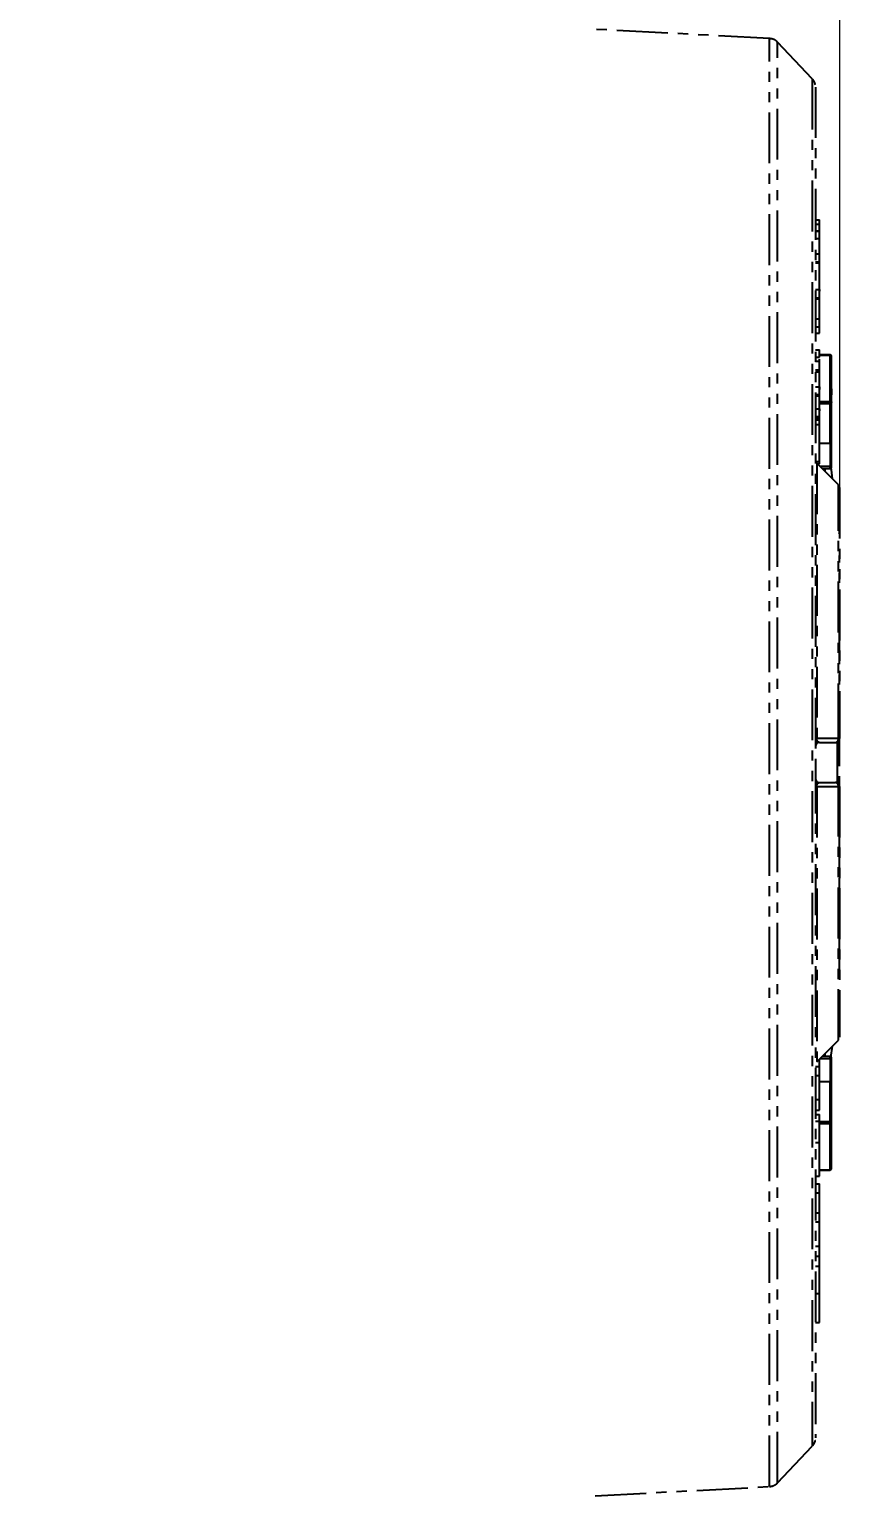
# Model space of a CAD drawing. Header units: millimetres. Extents: x 2085 to 4229, y 754 to 2271.
# Drawn here: x 3490.6 to 3591.6, y 1020.2 to 1203.2 of the extents above; entities that cross this region are included whole.
import ezdxf

# ---------------------------------------------------------------- set-up
doc = ezdxf.new("R2010")
doc.units = ezdxf.units.MM
doc.linetypes.add('PHANTOM', pattern=[12.7, 6.35, -1.27, 1.27, -1.27, 1.27, -1.27])
doc.layers.add('AM_5', color=3, linetype='Continuous', lineweight=25)
doc.styles.add('SLDTEXTSTYLE1', font='txt.shx', dxfattribs={"width": 0.7, "bigfont": 'gbcbig.shx'})
doc.dimstyles.new('SLDDIMSTYLE12$0', dxfattribs={"dimtxt": 12, "dimasz": 10, "dimexe": 0, "dimexo": 0.0625, "dimgap": 0.875, "dimtad": 1, "dimdec": 1, "dimlfac": 1.8, "dimrnd": 1e-09, "dimzin": 12, "dimdsep": 46, "dimtxsty": 'SLDTEXTSTYLE1', "dimcen": 0.09, "dimdle": 8.16, "dimclrd": 3, "dimclre": 3, "dimadec": 0, "dimazin": 3, "dimtfac": 1, "dimtdec": 1, "dimtofl": 0, "dimtmove": 0, "dimatfit": 3, "dimfxl": 0, "dimfrac": 2, "dimtolj": 1, "dimlwd": 5, "dimlwe": 5, "dimarcsym": 0})

# ---------------------------------------------------------------- blocks, each defined once
blk = doc.blocks.new('*D54')
at = {"layer": 'AM_5', "color": 3, "lineweight": 5, "transparency": 16777216}
blk.add_line((3419.64, 1223.19), (3419.64, 1267.41), dxfattribs=at)
at = {"layer": 'AM_5', "color": 3, "linetype": 'Continuous', "lineweight": 5, "transparency": 16777216}
for p, q in [((3429.64, 1267.41), (3581.64, 1267.41)), ((3591.64, 1146.04), (3591.64, 1267.41))]:
    blk.add_line(p, q, dxfattribs=at)
at = {"layer": 'AM_5', "color": 3, "transparency": 16777216}
for points in [[(3429.64, 1269.08), (3429.64, 1265.75), (3419.64, 1267.41)], [(3581.64, 1269.08), (3581.64, 1265.75), (3591.64, 1267.41)]]:
    blk.add_solid(points, dxfattribs=at)
at = {"layer": 'Defpoints', "color": 0, "transparency": 16777216}
for p in [(3591.64, 1267.41), (3419.64, 1223.13), (3591.64, 1145.98)]:
    blk.add_point(p, dxfattribs=at)
at = {"layer": 'AM_5', "color": 0, "transparency": 16777216, "insert": (3492.38, 1274.29), "char_height": 12, "attachment_point": 5, "style": 'SLDTEXTSTYLE1'}
blk.add_mtext('\\A1;195', dxfattribs=at)

msp = doc.modelspace()

# ---------------------------------------------------------------- linework, layer by layer
at = {"color": 7, "linetype": 'PHANTOM', "lineweight": 25}
for p, q in [((3582.89, 1202.025), (3561.162, 1203.164)), ((3588.224, 1197.004), (3583.9, 1201.56)), ((3588.636, 1179.375), (3589.136, 1179.375)), ((3588.636, 1178.864), (3589.136, 1178.864)), ((3589.136, 1178.864), (3589.136, 1179.375)), ((3589.136, 1178.035), (3589.136, 1178.864)), ((3588.636, 1178.035), (3589.136, 1178.035)), ((3588.636, 1177.971), (3589.136, 1177.971)), ((3588.636, 1177.077), (3589.136, 1177.077)), ((3589.136, 1177.077), (3589.136, 1177.971)), ((3588.636, 1175.162), (3589.136, 1175.162)), ((3589.136, 1174.141), (3589.136, 1175.162)), ((3588.636, 1174.141), (3589.136, 1174.141)), ((3588.636, 1174.014), (3589.136, 1174.014)), ((3589.136, 1174.269), (3589.136, 1174.264)), ((3589.136, 1174.014), (3589.136, 1174.141)), ((3589.136, 1170.695), (3589.136, 1174.014)), ((3588.636, 1170.695), (3589.136, 1170.695)), ((3588.636, 1169.673), (3589.136, 1169.673)), ((3588.636, 1169.546), (3589.136, 1169.546)), ((3589.136, 1169.673), (3589.136, 1170.695)), ((3589.136, 1169.546), (3589.136, 1169.673)), ((3589.136, 1167.057), (3589.136, 1169.546)), ((3588.636, 1167.057), (3589.136, 1167.057)), ((3588.636, 1166.035), (3589.136, 1166.035)), ((3589.136, 1166.035), (3589.136, 1167.057)), ((3589.136, 1165.27), (3589.136, 1166.035)), ((3588.636, 1165.27), (3589.136, 1165.27)), ((3588.636, 1163.163), (3589.136, 1163.163)), ((3588.636, 1162.27), (3589.136, 1162.27)), ((3589.136, 1162.27), (3589.136, 1163.163)), ((3590.435, 1162.534), (3589.136, 1162.534)), ((3589.136, 1162.5), (3590.435, 1162.5)), ((3588.636, 1161.759), (3589.136, 1161.759)), ((3588.636, 1160.674), (3589.136, 1160.674)), ((3588.636, 1160.483), (3589.136, 1160.483)), ((3588.636, 1160.419), (3589.136, 1160.419)), ((3589.136, 1160.674), (3589.136, 1161.759)), ((3589.136, 1160.483), (3589.136, 1160.674)), ((3589.136, 1158.568), (3589.136, 1160.419)), ((3588.636, 1158.568), (3589.136, 1158.568)), ((3589.136, 1157.611), (3589.136, 1158.568)), ((3590.635, 1158.31), (3590.635, 1157.545)), ((3588.636, 1157.611), (3589.136, 1157.611)), ((3588.636, 1157.419), (3589.136, 1157.419)), ((3589.136, 1157.419), (3589.136, 1157.611)), ((3589.136, 1155.823), (3589.136, 1157.419)), ((3589.136, 1156.719), (3590.435, 1156.719)), ((3589.136, 1156.465), (3590.435, 1156.465)), ((3590.435, 1151.533), (3590.435, 1156.465)), ((3590.635, 1151.674), (3590.635, 1156.607)), ((3588.636, 1155.823), (3589.136, 1155.823)), ((3588.636, 1154.866), (3589.136, 1154.866)), ((3589.136, 1154.675), (3588.636, 1154.675)), ((3588.636, 1154.547), (3589.136, 1154.547)), ((3589.136, 1154.866), (3589.136, 1155.823)), ((3589.136, 1154.675), (3589.136, 1154.866)), ((3589.136, 1154.547), (3589.136, 1154.675)), ((3589.136, 1154.483), (3589.136, 1154.547)), ((3589.136, 1154.419), (3589.136, 1154.483)), ((3588.636, 1154.419), (3589.136, 1154.419)), ((3588.636, 1153.845), (3589.136, 1153.845)), ((3589.136, 1153.845), (3589.136, 1154.419)), ((3589.136, 1151.533), (3590.435, 1151.533)), ((3588.636, 1149.249), (3589.136, 1149.249)), ((3591.489, 1146.331), (3588.782, 1149.038)), ((3589.136, 1148.93), (3589.136, 1149.249)), ((3588.89, 1148.93), (3589.136, 1148.93)), ((3590.435, 1148.608), (3589.212, 1148.608)), ((3589.465, 1148.355), (3590.435, 1148.355)), ((3589.469, 1148.351), (3590.435, 1148.351)), ((3589.832, 1147.988), (3589.832, 1148.351)), ((3589.835, 1147.985), (3589.835, 1148.351)), ((3590.435, 1148.351), (3590.435, 1148.355)), ((3591.596, 1140.317), (3591.572, 1140.244)), ((3591.59, 1140.284), (3591.608, 1140.347)), ((3591.612, 1140.36), (3591.619, 1140.383)), ((3588.782, 1114.713), (3591.489, 1114.715)), ((3591.489, 1114.715), (3591.489, 1115.198)), ((3589.136, 1114.185), (3591.136, 1114.185)), ((3589.014, 1109.155), (3589.136, 1109.185)), ((3589.136, 1109.185), (3591.136, 1109.185)), ((3591.489, 1108.654), (3588.782, 1108.656)), ((3591.489, 1107.723), (3591.489, 1108.654)), ((3591.619, 1085.836), (3591.629, 1085.838)), ((3591.572, 1083.125), (3591.596, 1083.052)), ((3591.608, 1083.022), (3591.59, 1083.085)), ((3591.636, 1082.84), (3591.611, 1083.014)), ((3591.619, 1082.986), (3591.612, 1083.009)), ((3588.782, 1074.331), (3591.489, 1077.038)), ((3590.52, 1074.877), (3590.738, 1076.287)), ((3589.136, 1073.76), (3589.136, 1074.684)), ((3589.211, 1074.76), (3590.435, 1074.76)), ((3590.435, 1075.013), (3589.464, 1075.013)), ((3590.435, 1075.017), (3589.468, 1075.017)), ((3589.832, 1075.017), (3589.832, 1075.381)), ((3589.835, 1075.017), (3589.835, 1075.384)), ((3590.435, 1075.013), (3590.435, 1075.017)), ((3588.636, 1073.76), (3589.136, 1073.76)), ((3588.636, 1072.615), (3589.136, 1072.615)), ((3589.136, 1072.615), (3589.136, 1073.76)), ((3589.136, 1069.597), (3589.136, 1072.615)), ((3590.435, 1071.835), (3589.136, 1071.835)), ((3590.435, 1066.903), (3590.435, 1071.835)), ((3590.635, 1066.761), (3590.635, 1071.694)), ((3589.136, 1069.597), (3588.636, 1069.597)), ((3588.636, 1068.308), (3589.136, 1068.308)), ((3588.636, 1067.783), (3589.136, 1067.783)), ((3588.636, 1066.936), (3589.136, 1066.936)), ((3589.136, 1066.936), (3589.136, 1067.783)), ((3589.136, 1064.261), (3589.136, 1066.936)), ((3589.136, 1066.903), (3590.435, 1066.903)), ((3590.635, 1063.623), (3590.635, 1066.761)), ((3589.136, 1066.649), (3590.435, 1066.649)), ((3588.636, 1064.261), (3589.136, 1064.261)), ((3590.635, 1061.034), (3590.635, 1063.623)), ((3588.636, 1060.076), (3589.136, 1060.076)), ((3589.136, 1060.868), (3590.435, 1060.868)), ((3589.136, 1060.834), (3590.435, 1060.834)), ((3588.636, 1059.116), (3589.136, 1059.116)), ((3588.636, 1057.973), (3589.136, 1057.973)), ((3589.136, 1055.512), (3589.136, 1057.973)), ((3588.636, 1055.512), (3589.136, 1055.512)), ((3588.636, 1054.367), (3589.136, 1054.367)), ((3589.136, 1054.367), (3589.136, 1055.512)), ((3589.136, 1051.349), (3589.136, 1054.367)), ((3588.636, 1051.349), (3589.136, 1051.349)), ((3588.636, 1050.07), (3589.136, 1050.07)), ((3588.636, 1048.826), (3589.136, 1048.826)), ((3588.636, 1045.417), (3589.136, 1045.417)), ((3589.136, 1041.805), (3589.136, 1045.417)), ((3588.636, 1041.805), (3589.136, 1041.805)), ((3583.9, 1021.809), (3588.224, 1026.365)), ((3561.162, 1020.205), (3582.89, 1021.344))]:
    msp.add_line(p, q, dxfattribs=at)
at = {"color": 7, "linetype": 'PHANTOM', "lineweight": 25, "flags": 128}
for points in [[(3582.89, 1021.344), (3582.89, 1021.352), (3582.89, 1021.604), (3582.89, 1022.206), (3582.89, 1023.155), (3582.89, 1024.447), (3582.89, 1026.077), (3582.89, 1028.039), (3582.89, 1030.326), (3582.89, 1032.928), (3582.89, 1035.835), (3582.89, 1039.037), (3582.89, 1042.52), (3582.89, 1046.272), (3582.891, 1050.277), (3582.891, 1054.52), (3582.891, 1058.985), (3582.891, 1063.655), (3582.891, 1068.51), (3582.891, 1073.534), (3582.891, 1078.705), (3582.891, 1084.004), (3582.891, 1089.41), (3582.891, 1094.902), (3582.891, 1100.46), (3582.891, 1106.061), (3582.891, 1111.685), (3582.891, 1117.308), (3582.891, 1122.909), (3582.891, 1128.467), (3582.891, 1133.959), (3582.891, 1139.365), (3582.891, 1144.664), (3582.891, 1149.835), (3582.891, 1154.859), (3582.891, 1159.714), (3582.891, 1164.384), (3582.891, 1168.849), (3582.891, 1173.092), (3582.89, 1177.097), (3582.89, 1180.849), (3582.89, 1184.332), (3582.89, 1187.534), (3582.89, 1190.441), (3582.89, 1193.043), (3582.89, 1195.33), (3582.89, 1197.292), (3582.89, 1198.922), (3582.89, 1200.214), (3582.89, 1201.163), (3582.89, 1201.765), (3582.89, 1202.017), (3582.89, 1202.025)], [(3583.9, 1021.809), (3583.9, 1021.821), (3583.9, 1022.093), (3583.9, 1022.726), (3583.9, 1023.718), (3583.9, 1025.063), (3583.9, 1026.757), (3583.9, 1028.793), (3583.9, 1031.162), (3583.9, 1033.856), (3583.9, 1036.863), (3583.9, 1040.172), (3583.9, 1043.768), (3583.9, 1047.637), (3583.9, 1051.765), (3583.9, 1056.133), (3583.9, 1060.726), (3583.9, 1065.523), (3583.9, 1070.506), (3583.9, 1075.655), (3583.9, 1080.949), (3583.9, 1086.367), (3583.9, 1091.887), (3583.9, 1097.486), (3583.9, 1103.142), (3583.9, 1108.833), (3583.9, 1114.536), (3583.9, 1120.227), (3583.9, 1125.883), (3583.9, 1131.482), (3583.9, 1137.002), (3583.9, 1142.42), (3583.9, 1147.714), (3583.9, 1152.863), (3583.9, 1157.846), (3583.9, 1162.643), (3583.9, 1167.236), (3583.9, 1171.604), (3583.9, 1175.732), (3583.9, 1179.601), (3583.9, 1183.197), (3583.9, 1186.506), (3583.9, 1189.513), (3583.9, 1192.207), (3583.9, 1194.576), (3583.9, 1196.612), (3583.9, 1198.306), (3583.9, 1199.651), (3583.9, 1200.643), (3583.9, 1201.276), (3583.9, 1201.548), (3583.9, 1201.56)], [(3588.224, 1197.004), (3588.224, 1196.996), (3588.224, 1196.742), (3588.224, 1196.131), (3588.224, 1195.164), (3588.224, 1193.845), (3588.224, 1192.181), (3588.224, 1190.178), (3588.224, 1187.844), (3588.224, 1185.19), (3588.224, 1182.226), (3588.224, 1178.965), (3588.224, 1175.422), (3588.224, 1171.609), (3588.224, 1167.545), (3588.224, 1163.245), (3588.224, 1158.729), (3588.224, 1154.014), (3588.224, 1149.121), (3588.224, 1144.071), (3588.224, 1138.884), (3588.224, 1133.583), (3588.224, 1128.19), (3588.224, 1122.727), (3588.224, 1117.217), (3588.224, 1111.685), (3588.224, 1106.152), (3588.224, 1100.642), (3588.224, 1095.18), (3588.224, 1089.786), (3588.224, 1084.485), (3588.224, 1079.298), (3588.224, 1074.248), (3588.224, 1069.355), (3588.224, 1064.64), (3588.224, 1060.124), (3588.224, 1055.824), (3588.224, 1051.76), (3588.224, 1047.947), (3588.224, 1044.404), (3588.224, 1041.143), (3588.224, 1038.179), (3588.224, 1035.525), (3588.224, 1033.191), (3588.224, 1031.188), (3588.224, 1029.524), (3588.224, 1028.205), (3588.224, 1027.238), (3588.224, 1026.627), (3588.224, 1026.373), (3588.224, 1026.365)], [(3590.435, 1162.5), (3590.435, 1162.517), (3590.435, 1162.528), (3590.435, 1162.534), (3590.435, 1162.534)], [(3590.435, 1156.719), (3590.435, 1157.557), (3590.435, 1158.365), (3590.435, 1159.143), (3590.435, 1159.887), (3590.435, 1160.596), (3590.435, 1161.269), (3590.435, 1161.904), (3590.435, 1162.5)], [(3590.435, 1156.719), (3590.474, 1156.717), (3590.512, 1156.71), (3590.546, 1156.7), (3590.577, 1156.686), (3590.602, 1156.669), (3590.62, 1156.65), (3590.632, 1156.629), (3590.635, 1156.607)], [(3590.435, 1156.465), (3590.435, 1156.492), (3590.435, 1156.522), (3590.435, 1156.554), (3590.435, 1156.588), (3590.435, 1156.622), (3590.435, 1156.656), (3590.435, 1156.689), (3590.435, 1156.719)], [(3590.435, 1151.533), (3590.435, 1151.235), (3590.435, 1150.906), (3590.435, 1150.55), (3590.435, 1150.175), (3590.435, 1149.786), (3590.435, 1149.391), (3590.435, 1148.996), (3590.435, 1148.608)], [(3588.782, 1149.038), (3588.782, 1148.957), (3588.782, 1148.514), (3588.782, 1147.691), (3588.782, 1146.496), (3588.782, 1144.941), (3588.782, 1143.043), (3588.782, 1140.82), (3588.782, 1138.297), (3588.782, 1135.499), (3588.782, 1132.454), (3588.782, 1129.195), (3588.782, 1125.756), (3588.782, 1122.17), (3588.782, 1118.477), (3588.782, 1114.713)], [(3590.435, 1148.413), (3590.435, 1148.433), (3590.435, 1148.455), (3590.435, 1148.479), (3590.435, 1148.504), (3590.435, 1148.53), (3590.435, 1148.556), (3590.435, 1148.582), (3590.435, 1148.608)], [(3590.435, 1148.355), (3590.435, 1148.356), (3590.435, 1148.359), (3590.435, 1148.364), (3590.435, 1148.371), (3590.435, 1148.379), (3590.435, 1148.389), (3590.435, 1148.401), (3590.435, 1148.413)], [(3590.739, 1147.081), (3590.6, 1148.221), (3590.572, 1148.406)], [(3591.489, 1115.198), (3591.489, 1118.18), (3591.489, 1121.579), (3591.489, 1124.877), (3591.489, 1128.04), (3591.489, 1131.037), (3591.489, 1133.836), (3591.489, 1136.409), (3591.489, 1138.731), (3591.489, 1140.776), (3591.489, 1142.525), (3591.489, 1143.96), (3591.489, 1145.066), (3591.489, 1145.831), (3591.489, 1146.248), (3591.489, 1146.331)], [(3591.347, 1114.231), (3591.347, 1111.685), (3591.347, 1109.137)], [(3588.782, 1108.656), (3588.782, 1104.892), (3588.782, 1101.199), (3588.782, 1097.613), (3588.782, 1094.174), (3588.782, 1090.915), (3588.782, 1087.87), (3588.782, 1085.072), (3588.782, 1082.549), (3588.782, 1080.326), (3588.782, 1078.428), (3588.782, 1076.873), (3588.782, 1075.678), (3588.782, 1074.855), (3588.782, 1074.412), (3588.782, 1074.331)], [(3591.489, 1077.038), (3591.489, 1077.121), (3591.489, 1077.538), (3591.489, 1078.303), (3591.489, 1079.409), (3591.489, 1080.844), (3591.489, 1082.593), (3591.489, 1084.638), (3591.489, 1086.96), (3591.489, 1089.533), (3591.489, 1092.332), (3591.489, 1095.329), (3591.489, 1098.492), (3591.489, 1101.79), (3591.489, 1105.189), (3591.489, 1107.723)], [(3590.435, 1074.955), (3590.435, 1074.968), (3590.435, 1074.979), (3590.435, 1074.989), (3590.435, 1074.997), (3590.435, 1075.004), (3590.435, 1075.009), (3590.435, 1075.012), (3590.435, 1075.013)], [(3590.435, 1074.76), (3590.435, 1074.786), (3590.435, 1074.812), (3590.435, 1074.838), (3590.435, 1074.864), (3590.435, 1074.889), (3590.435, 1074.913), (3590.435, 1074.935), (3590.435, 1074.955)], [(3590.435, 1074.76), (3590.435, 1074.372), (3590.435, 1073.977), (3590.435, 1073.582), (3590.435, 1073.194), (3590.435, 1072.818), (3590.435, 1072.463), (3590.435, 1072.133), (3590.435, 1071.835)], [(3590.435, 1066.649), (3590.435, 1066.679), (3590.435, 1066.712), (3590.435, 1066.746), (3590.435, 1066.78), (3590.435, 1066.814), (3590.435, 1066.847), (3590.435, 1066.876), (3590.435, 1066.903)], [(3590.435, 1066.649), (3590.474, 1066.651), (3590.512, 1066.658), (3590.546, 1066.668), (3590.577, 1066.682), (3590.602, 1066.699), (3590.62, 1066.718), (3590.632, 1066.739), (3590.635, 1066.761)], [(3590.435, 1060.868), (3590.435, 1061.464), (3590.435, 1062.099), (3590.435, 1062.772), (3590.435, 1063.481), (3590.435, 1064.225), (3590.435, 1065.003), (3590.435, 1065.811), (3590.435, 1066.649)], [(3590.435, 1060.892), (3590.435, 1060.87), (3590.435, 1060.853), (3590.435, 1060.841), (3590.435, 1060.835), (3590.435, 1060.834)], [(3590.435, 1060.834), (3590.435, 1060.834), (3590.435, 1060.84), (3590.435, 1060.851), (3590.435, 1060.868)]]:
    msp.add_lwpolyline(points, dxfattribs=at)
at = {"color": 7, "linetype": 'PHANTOM', "lineweight": 25}
for centre, radius, start, end in [((3590.451, 1162.316), 0.185, 5.85572, 94.84996), ((3590.46, 1156.642), 0.179, 261.95044, 348.57855), ((3590.46, 1151.71), 0.179, 261.95044, 348.57855), ((3590.482, 1148.381), 0.232, 48.45882, 101.56135), ((3590.435, 1148.555), 0.2, 269.98753, 359.98753), ((3590.435, 1148.551), 0.2, 270, 360), ((3591.136, 1114.685), 0.5, 270, 360), ((3591.508, 1114.439), 0.277, 62.37638, 93.77215), ((3589.136, 1113.685), 0.5, 89.99997, 180), ((3589.136, 1109.685), 0.5, 180, 270.00004), ((3591.136, 1108.685), 0.5, 360, 90), ((3591.508, 1108.93), 0.277, 266.22785, 297.62362), ((3590.435, 1074.817), 0.2, 360, 90), ((3590.435, 1074.813), 0.2, 0.01246, 90.01247), ((3590.482, 1074.987), 0.232, 258.43864, 311.54119), ((3590.46, 1071.658), 0.179, 11.42145, 98.04956), ((3590.46, 1066.726), 0.179, 11.42145, 98.04956), ((3590.451, 1061.053), 0.185, 265.15004, 354.14429)]:
    msp.add_arc(centre, radius, start, end, dxfattribs=at)
for points, knots in [([(3583.906, 1201.531), (3583.868, 1201.577), (3583.726, 1201.752), (3583.379, 1201.951), (3583.059, 1201.993), (3582.903, 1202.014)], [0, 0, 0, 0, 0.1560443, 0.589322, 1, 1, 1, 1]), ([(3588.607, 1196.249), (3588.573, 1196.389), (3588.511, 1196.642), (3588.343, 1196.84), (3588.269, 1196.929)], [0, 0, 0, 0, 0.5529909, 1, 1, 1, 1]), ([(3588.635, 1195.964), (3588.635, 1195.906), (3588.636, 1195.791), (3588.636, 1194.434), (3588.636, 1192.223), (3588.636, 1189.1), (3588.636, 1185.121), (3588.636, 1180.325), (3588.636, 1174.767), (3588.636, 1168.508), (3588.636, 1161.618), (3588.636, 1154.173), (3588.636, 1146.256), (3588.636, 1137.955), (3588.636, 1129.362), (3588.636, 1120.573), (3588.636, 1114.647), (3588.636, 1111.685)], [0, 0, 0, 0, 0.0663505, 0.1330398, 0.199729, 0.2664183, 0.3331075, 0.3997968, 0.466486, 0.5331753, 0.5998645, 0.6665538, 0.733243, 0.7999323, 0.8666215, 0.9333108, 1, 1, 1, 1]), ([(3589.136, 1175.162), (3589.136, 1175.424), (3589.136, 1175.881), (3589.136, 1176.431), (3589.136, 1176.75), (3589.136, 1176.891), (3589.136, 1176.961), (3589.136, 1177.022), (3589.136, 1177.059), (3589.136, 1177.077)], [0, 0, 0, 0, 0.4018451, 0.700925, 0.8501447, 0.9000038, 0.92545, 0.9625731, 1, 1, 1, 1]), ([(3589.136, 1170.567), (3589.136, 1171.023), (3589.136, 1171.86), (3589.136, 1172.682), (3589.136, 1173.056)], [0, 0, 0, 0, 0.5444227, 1, 1, 1, 1]), ([(3589.136, 1170.695), (3589.136, 1170.677), (3589.136, 1170.641), (3589.136, 1170.583), (3589.136, 1170.525), (3589.136, 1170.496), (3589.136, 1170.499), (3589.136, 1170.499)], [0, 0, 0, 0, 0.1133857, 0.2261004, 0.4521085, 0.9035522, 1, 1, 1, 1]), ([(3589.136, 1161.759), (3589.136, 1161.774), (3589.136, 1161.863), (3589.136, 1161.949), (3589.136, 1162.021)], [0, 0, 0, 0, 0.1741084, 1, 1, 1, 1]), ([(3590.62, 1162.388), (3590.618, 1162.399), (3590.615, 1162.42), (3590.6, 1162.449), (3590.579, 1162.475), (3590.554, 1162.496), (3590.526, 1162.514), (3590.495, 1162.526), (3590.465, 1162.533), (3590.445, 1162.534), (3590.435, 1162.534)], [0, 0, 0, 0, 0.1371732, 0.2714331, 0.4024836, 0.5300389, 0.6538238, 0.7735757, 0.8890458, 1, 1, 1, 1]), ([(3589.136, 1158.568), (3589.136, 1158.543), (3589.136, 1158.506), (3589.136, 1158.455), (3589.136, 1158.41), (3589.136, 1158.36), (3589.136, 1158.283), (3589.136, 1158.23), (3589.136, 1158.241), (3589.136, 1158.249)], [0, 0, 0, 0, 0.0628935, 0.0931861, 0.1255191, 0.1834586, 0.2508615, 0.5002621, 1, 1, 1, 1]), ([(3589.136, 1155.823), (3589.136, 1155.808), (3589.136, 1155.781), (3589.136, 1155.742), (3589.136, 1155.709), (3589.136, 1155.654), (3589.136, 1155.594), (3589.136, 1155.56), (3589.136, 1155.565), (3589.136, 1155.567)], [0, 0, 0, 0, 0.0518131, 0.0882956, 0.1299462, 0.1775457, 0.3534829, 0.7059159, 1, 1, 1, 1]), ([(3589.136, 1149.249), (3589.136, 1149.769), (3589.136, 1150.797), (3589.136, 1152.342), (3589.136, 1153.34), (3589.136, 1153.845)], [0, 0, 0, 0, 0.3347977, 0.6633059, 1, 1, 1, 1]), ([(3590.635, 1148.555), (3590.635, 1148.827), (3590.635, 1149.382), (3590.635, 1150.234), (3590.635, 1151.035), (3590.635, 1151.464), (3590.635, 1151.674)], [0, 0, 0, 0, 0.245589, 0.5, 0.754411, 1, 1, 1, 1]), ([(3591.636, 1145.977), (3591.636, 1145.933), (3591.636, 1145.843), (3591.636, 1145.1), (3591.636, 1143.664), (3591.636, 1141.118), (3591.636, 1137.575), (3591.636, 1133.849), (3591.636, 1130.31), (3591.636, 1126.537), (3591.636, 1122.626), (3591.636, 1118.675), (3591.636, 1116.002), (3591.636, 1114.685)], [0, 0, 0, 0, 0.0782769, 0.15871, 0.2411685, 0.3693291, 0.4998887, 0.586965, 0.6733385, 0.7588314, 0.8412717, 0.9217141, 1, 1, 1, 1]), ([(3591.636, 1140.529), (3591.636, 1140.662), (3591.636, 1140.926), (3591.636, 1141.287), (3591.636, 1141.623), (3591.636, 1141.931), (3591.636, 1142.21), (3591.636, 1142.46), (3591.636, 1142.611), (3591.636, 1142.714), (3591.636, 1142.83), (3591.636, 1142.984), (3591.636, 1143.125), (3591.636, 1143.331), (3591.636, 1143.37), (3591.636, 1143.402)], [0, 0, 0, 0, 0.0714438, 0.1428837, 0.2143199, 0.285763, 0.3572067, 0.4286378, 0.5000556, 0.5040645, 0.5360484, 0.6252562, 0.6932376, 0.7500931, 1, 1, 1, 1]), ([(3591.566, 1140.24), (3591.583, 1140.278), (3591.625, 1140.37), (3591.631, 1140.47), (3591.636, 1140.529)], [0, 0, 0, 0, 0.4097539, 1, 1, 1, 1]), ([(3591.636, 1140.529), (3591.636, 1140.482), (3591.635, 1140.431), (3591.619, 1140.384), (3591.618, 1140.381)], [0, 0, 0, 0, 0.946273, 1, 1, 1, 1]), ([(3588.765, 1114.272), (3588.787, 1114.257), (3588.846, 1114.217), (3588.95, 1114.216), (3589.014, 1114.215)], [0, 0, 0, 0, 0.3808157, 1, 1, 1, 1]), ([(3589.136, 1114.185), (3589.095, 1114.19), (3589.016, 1114.201), (3588.92, 1114.278), (3588.853, 1114.378), (3588.813, 1114.469), (3588.79, 1114.565), (3588.781, 1114.65), (3588.782, 1114.692), (3588.782, 1114.713)], [0, 0, 0, 0, 0.2865456, 0.5610687, 0.6891901, 0.8054766, 0.906505, 0.9531764, 1, 1, 1, 1]), ([(3591.136, 1114.185), (3591.182, 1114.192), (3591.255, 1114.203), (3591.34, 1114.272), (3591.398, 1114.342), (3591.442, 1114.426), (3591.484, 1114.55), (3591.487, 1114.65), (3591.489, 1114.715)], [0, 0, 0, 0, 0.238585, 0.3787456, 0.4999975, 0.6362115, 0.761415, 1, 1, 1, 1]), ([(3588.636, 1111.685), (3588.636, 1108.722), (3588.636, 1102.796), (3588.636, 1094.007), (3588.636, 1085.414), (3588.636, 1077.113), (3588.636, 1069.196), (3588.636, 1061.751), (3588.636, 1054.861), (3588.636, 1048.602), (3588.636, 1043.044), (3588.636, 1038.248), (3588.636, 1034.269), (3588.636, 1031.146), (3588.636, 1028.935), (3588.636, 1027.578), (3588.635, 1027.462), (3588.635, 1027.405)], [0, 0, 0, 0, 0.066684, 0.133368, 0.200052, 0.266736, 0.33342, 0.400104, 0.466788, 0.533472, 0.600156, 0.66684, 0.7335241, 0.8002081, 0.8668921, 0.9335761, 1, 1, 1, 1]), ([(3589.014, 1109.155), (3588.95, 1109.153), (3588.846, 1109.152), (3588.787, 1109.112), (3588.765, 1109.097)], [0, 0, 0, 0, 0.6187385, 1, 1, 1, 1]), ([(3588.782, 1108.656), (3588.782, 1108.677), (3588.781, 1108.719), (3588.79, 1108.804), (3588.813, 1108.9), (3588.853, 1108.991), (3588.92, 1109.092), (3588.976, 1109.129), (3589.014, 1109.155)], [0, 0, 0, 0, 0.06574553, 0.13122986, 0.27289447, 0.43590199, 0.61544419, 1, 1, 1, 1]), ([(3591.489, 1108.654), (3591.487, 1108.719), (3591.484, 1108.819), (3591.442, 1108.943), (3591.398, 1109.027), (3591.34, 1109.097), (3591.255, 1109.166), (3591.182, 1109.177), (3591.136, 1109.185)], [0, 0, 0, 0, 0.2385849, 0.3638389, 0.5000025, 0.6213043, 0.7614151, 1, 1, 1, 1]), ([(3591.636, 1108.685), (3591.636, 1107.323), (3591.636, 1104.599), (3591.636, 1100.627), (3591.636, 1096.811), (3591.636, 1093.21), (3591.636, 1089.874), (3591.636, 1086.851), (3591.636, 1084.185), (3591.636, 1081.914), (3591.636, 1080.073), (3591.636, 1078.678), (3591.636, 1077.789), (3591.636, 1077.377), (3591.636, 1077.434), (3591.636, 1077.449)], [0, 0, 0, 0, 0.0808771, 0.1617542, 0.24263131, 0.32350841, 0.40438551, 0.48526261, 0.56613971, 0.64701681, 0.72789392, 0.80877102, 0.88964812, 0.97052522, 1, 1, 1, 1]), ([(3591.613, 1083.004), (3591.616, 1082.996), (3591.634, 1082.943), (3591.635, 1082.887), (3591.636, 1082.84)], [0, 0, 0, 0, 0.1486571, 1, 1, 1, 1]), ([(3591.636, 1080.021), (3591.636, 1080.015), (3591.636, 1080), (3591.636, 1080.486), (3591.636, 1081.384), (3591.636, 1082.354), (3591.636, 1082.84)], [0, 0, 0, 0, 0.1673104, 0.4448736, 0.7224368, 1, 1, 1, 1]), ([(3590.635, 1071.694), (3590.635, 1071.904), (3590.635, 1072.333), (3590.635, 1073.134), (3590.635, 1073.987), (3590.635, 1074.541), (3590.635, 1074.813)], [0, 0, 0, 0, 0.245589, 0.5, 0.754411, 1, 1, 1, 1]), ([(3589.136, 1068.308), (3589.136, 1068.395), (3589.136, 1068.57), (3589.136, 1068.872), (3589.136, 1069.268), (3589.136, 1069.465), (3589.136, 1069.597)], [0, 0, 0, 0, 0.1250401, 0.2502359, 0.4998742, 1, 1, 1, 1]), ([(3589.136, 1060.076), (3589.136, 1060.111), (3589.136, 1060.18), (3589.136, 1060.811), (3589.136, 1061.643), (3589.136, 1062.432), (3589.136, 1063.326), (3589.136, 1063.949), (3589.136, 1064.261)], [0, 0, 0, 0, 0.25015941, 0.49958066, 0.62466902, 0.74973011, 0.87480959, 1, 1, 1, 1]), ([(3589.136, 1057.973), (3589.136, 1058.068), (3589.136, 1058.188), (3589.136, 1058.464), (3589.136, 1058.708), (3589.136, 1058.952), (3589.136, 1059.116)], [0, 0, 0, 0, 0.5004596, 0.6283614, 0.7507034, 1, 1, 1, 1]), ([(3589.136, 1050.07), (3589.136, 1050.157), (3589.136, 1050.329), (3589.136, 1050.63), (3589.136, 1051.022), (3589.136, 1051.218), (3589.136, 1051.349)], [0, 0, 0, 0, 0.125077, 0.2502224, 0.4998872, 1, 1, 1, 1]), ([(3589.136, 1048.654), (3589.136, 1048.815), (3589.136, 1049.056), (3589.136, 1049.56), (3589.136, 1049.9), (3589.136, 1050.07)], [0, 0, 0, 0, 0.5005372, 0.7503463, 1, 1, 1, 1]), ([(3589.136, 1045.417), (3589.136, 1045.821), (3589.136, 1046.627), (3589.136, 1047.618), (3589.136, 1048.27), (3589.136, 1048.618), (3589.136, 1048.764), (3589.136, 1048.82), (3589.136, 1048.824), (3589.136, 1048.826)], [0, 0, 0, 0, 0.2503213, 0.4998014, 0.6247836, 0.7496745, 0.8746984, 0.9373467, 1, 1, 1, 1]), ([(3588.32, 1026.494), (3588.355, 1026.535), (3588.449, 1026.649), (3588.537, 1026.855), (3588.592, 1027.018), (3588.604, 1027.094), (3588.605, 1027.098)], [0, 0, 0, 0, 0.2393477, 0.6547521, 0.9846919, 1, 1, 1, 1]), ([(3582.894, 1021.368), (3582.975, 1021.367), (3583.22, 1021.363), (3583.568, 1021.533), (3583.834, 1021.719), (3583.927, 1021.846), (3583.942, 1021.866)], [0, 0, 0, 0, 0.2019411, 0.6071505, 0.9370498, 1, 1, 1, 1])]:
    msp.add_open_spline(points, degree=3, knots=knots, dxfattribs=at)
for points in [[(3590.635, 1156.607), (3590.635, 1157.699), (3590.635, 1159.883), (3590.635, 1161.517), (3590.635, 1162.334)], [(3591.636, 1085.84), (3591.636, 1086.604), (3591.636, 1088.134), (3591.636, 1090.861), (3591.636, 1093.856), (3591.635, 1097.11), (3591.635, 1100.569), (3591.635, 1104.186), (3591.635, 1107.908), (3591.635, 1111.685), (3591.635, 1115.461), (3591.635, 1119.183), (3591.635, 1122.8), (3591.635, 1126.259), (3591.636, 1129.513), (3591.636, 1132.508), (3591.636, 1135.235), (3591.636, 1136.765), (3591.636, 1137.529)]]:
    msp.add_open_spline(points, degree=3, dxfattribs=at)

# ---------------------------------------------------------------- dimensions: what is measured, and where the dimension line sits
at = {"layer": 'AM_5'}
dim = msp.add_linear_dim(base=(3591.636, 1267.415), p1=(3419.635, 1223.13), p2=(3591.636, 1145.977), text='195', dimstyle='SLDDIMSTYLE12$0', override={"dimlfac": 1}, dxfattribs=at)
dim.commit()
dim.dimension.update_dxf_attribs({"geometry": '*D54', "text_midpoint": (3492.383, 1267.415), "dimtype": 160})

doc.saveas('drawing.dxf')
